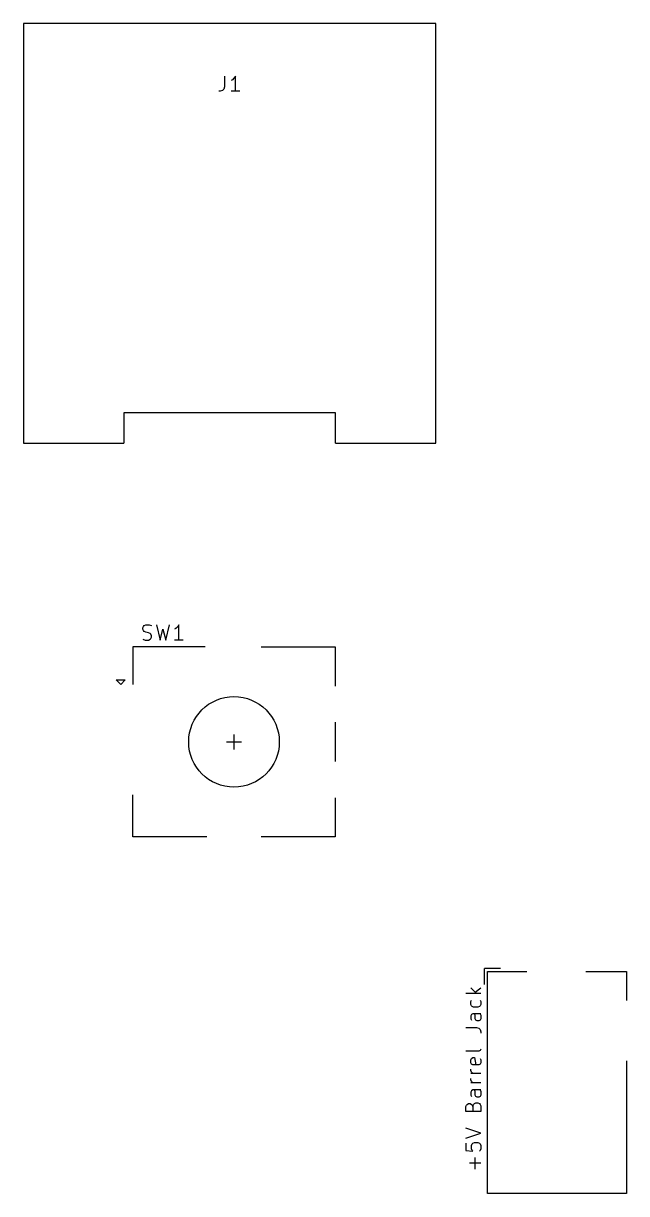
# Model space of a CAD drawing. Extents: x 87 to 194, y -144 to -65.
# Drawn here: x 154 to 194, y -143.8 to -66.3 of the extents above; entities that cross this region are included whole.
import ezdxf

# ---------------------------------------------------------------- set-up
doc = ezdxf.new("R2010")
doc.units = 0
doc.layers.add('BLACK', color=7, linetype='CONTINUOUS')

msp = doc.modelspace()

# ---------------------------------------------------------------- linework, layer by layer
at = {"layer": 'BLACK', "linetype": 'CONTINUOUS'}
for p, q in [((181.34, -66.32), (154.04, -66.32)), ((154.04, -66.32), (154.04, -94.12)), ((181.34, -94.12), (181.34, -66.32)), ((167.357, -70.5267), (167.309, -70.6695)), ((167.357, -69.8124), (167.357, -70.5267)), ((167.88, -70.0505), (167.785, -70.0981)), ((167.976, -69.9552), (167.88, -70.0505)), ((168.071, -69.8124), (167.976, -69.9552)), ((168.071, -70.8124), (168.071, -69.8124)), ((167.071, -70.8124), (166.976, -70.8124)), ((167.214, -70.7648), (167.071, -70.8124)), ((167.309, -70.6695), (167.214, -70.7648)), ((168.357, -70.8124), (167.785, -70.8124)), ((174.69, -92.12), (160.69, -92.12)), ((160.69, -92.12), (160.69, -94.12)), ((174.69, -94.12), (174.69, -92.12)), ((154.04, -94.12), (160.69, -94.12)), ((174.69, -94.12), (181.34, -94.12)), ((162.042, -106.21), (162.137, -106.162)), ((162.137, -106.162), (162.375, -106.162)), ((162.375, -106.162), (162.518, -106.21)), ((162.851, -106.162), (163.09, -107.162)), ((163.47, -107.162), (163.709, -106.162)), ((164.328, -106.162), (164.232, -106.305)), ((164.328, -107.162), (164.328, -106.162)), ((161.947, -106.353), (161.994, -106.258)), ((161.947, -106.448), (161.947, -106.353)), ((161.994, -106.543), (161.947, -106.448)), ((161.994, -106.258), (162.042, -106.21)), ((162.042, -106.591), (161.994, -106.543)), ((162.137, -106.639), (162.042, -106.591)), ((162.328, -106.686), (162.137, -106.639)), ((162.423, -106.734), (162.328, -106.686)), ((162.47, -106.781), (162.423, -106.734)), ((162.518, -106.877), (162.47, -106.781)), ((162.518, -106.972), (162.518, -106.877)), ((163.09, -107.162), (163.28, -106.448)), ((163.28, -106.448), (163.47, -107.162)), ((164.137, -106.4), (164.042, -106.448)), ((164.232, -106.305), (164.137, -106.4)), ((161.28, -107.61), (161.28, -110.11)), ((166.08, -107.61), (161.28, -107.61)), ((161.947, -107.115), (162.09, -107.162)), ((162.09, -107.162), (162.328, -107.162)), ((162.328, -107.162), (162.423, -107.115)), ((162.423, -107.115), (162.47, -107.067)), ((162.47, -107.067), (162.518, -106.972)), ((164.613, -107.162), (164.042, -107.162)), ((169.78, -107.61), (174.68, -107.61)), ((174.68, -107.61), (174.68, -110.21)), ((160.18, -109.81), (160.78, -109.81)), ((160.48, -110.11), (160.18, -109.81)), ((160.78, -109.81), (160.48, -110.11)), ((174.68, -112.61), (174.68, -115.21)), ((167.48, -113.91), (168.48, -113.91)), ((167.98, -113.41), (167.98, -114.41)), ((161.28, -120.21), (161.28, -117.41)), ((174.68, -117.61), (174.68, -120.21)), ((166.18, -120.21), (161.28, -120.21)), ((174.68, -120.21), (169.78, -120.21)), ((185.62, -128.93), (184.57, -128.93)), ((184.57, -129.98), (184.57, -128.93)), ((184.77, -143.83), (184.77, -129.13)), ((184.77, -129.13), (187.37, -129.13)), ((191.27, -129.13), (193.97, -129.13)), ((193.97, -129.13), (193.97, -131.03)), ((183.656, -130.206), (184.037, -130.587)), ((183.941, -130.492), (184.322, -130.206)), ((184.322, -130.587), (183.322, -130.587)), ((183.656, -131.111), (183.703, -131.016)), ((183.656, -131.301), (183.656, -131.111)), ((183.703, -131.397), (183.656, -131.301)), ((183.751, -131.444), (183.703, -131.397)), ((183.846, -131.492), (183.751, -131.444)), ((184.132, -131.492), (183.846, -131.492)), ((184.227, -131.444), (184.132, -131.492)), ((184.275, -131.397), (184.227, -131.444)), ((184.275, -131.016), (184.322, -131.111)), ((184.322, -131.301), (184.275, -131.397)), ((184.322, -131.111), (184.322, -131.301)), ((183.703, -131.968), (183.656, -132.063)), ((183.656, -132.063), (183.656, -132.254)), ((183.656, -132.254), (183.703, -132.349)), ((183.799, -131.92), (183.703, -131.968)), ((184.322, -131.92), (183.799, -131.92)), ((183.941, -132.016), (183.894, -131.92)), ((183.941, -132.254), (183.941, -132.016)), ((183.989, -132.349), (183.941, -132.254)), ((184.084, -132.397), (183.989, -132.349)), ((184.18, -132.397), (184.084, -132.397)), ((184.275, -132.349), (184.18, -132.397)), ((184.275, -131.92), (184.322, -132.016)), ((184.322, -132.254), (184.275, -132.349)), ((184.322, -132.016), (184.322, -132.254)), ((183.322, -132.825), (184.037, -132.825)), ((184.037, -132.825), (184.18, -132.873)), ((184.18, -132.873), (184.275, -132.968)), ((184.275, -132.968), (184.322, -133.111)), ((184.322, -133.111), (184.322, -133.206)), ((184.18, -134.397), (183.322, -134.397)), ((183.703, -134.873), (183.799, -134.825)), ((183.799, -134.825), (183.894, -134.825)), ((183.894, -134.825), (183.989, -135.301)), ((184.275, -134.349), (184.18, -134.397)), ((184.322, -134.254), (184.275, -134.349)), ((183.656, -134.968), (183.703, -134.873)), ((183.656, -135.159), (183.656, -134.968)), ((183.703, -135.254), (183.656, -135.159)), ((183.656, -135.682), (183.656, -135.587)), ((183.799, -135.301), (183.703, -135.254)), ((184.18, -135.301), (183.799, -135.301)), ((184.275, -135.254), (184.18, -135.301)), ((184.275, -134.873), (184.322, -134.968)), ((184.322, -135.159), (184.275, -135.254)), ((184.322, -134.968), (184.322, -135.159)), ((193.97, -135.03), (193.97, -143.83)), ((183.703, -135.778), (183.656, -135.682)), ((184.322, -135.873), (183.656, -135.873)), ((183.656, -136.301), (183.656, -136.206)), ((183.703, -136.397), (183.656, -136.301)), ((183.751, -135.825), (183.703, -135.778)), ((183.751, -136.444), (183.703, -136.397)), ((183.846, -135.873), (183.751, -135.825)), ((184.322, -136.492), (183.656, -136.492)), ((183.703, -137.016), (183.656, -137.111)), ((183.656, -137.111), (183.656, -137.301)), ((183.799, -136.968), (183.703, -137.016)), ((183.846, -136.492), (183.751, -136.444)), ((184.322, -136.968), (183.799, -136.968)), ((183.941, -137.063), (183.894, -136.968)), ((183.941, -137.301), (183.941, -137.063)), ((184.275, -136.968), (184.322, -137.063)), ((184.322, -137.063), (184.322, -137.301)), ((183.37, -137.968), (183.418, -137.92)), ((183.418, -137.92), (183.513, -137.873)), ((183.513, -137.873), (183.608, -137.873)), ((183.608, -137.873), (183.703, -137.92)), ((183.656, -137.301), (183.703, -137.397)), ((183.703, -137.92), (183.751, -137.968)), ((183.799, -138.063), (183.846, -137.92)), ((183.846, -137.92), (183.894, -137.873)), ((183.894, -137.873), (183.989, -137.825)), ((183.989, -137.397), (183.941, -137.301)), ((184.084, -137.444), (183.989, -137.397)), ((183.989, -137.825), (184.132, -137.825)), ((184.18, -137.444), (184.084, -137.444)), ((184.132, -137.825), (184.227, -137.873)), ((184.275, -137.397), (184.18, -137.444)), ((184.227, -137.873), (184.275, -137.92)), ((184.322, -137.301), (184.275, -137.397)), ((184.275, -137.92), (184.322, -138.016)), ((183.322, -138.063), (183.37, -137.968)), ((183.322, -138.397), (183.322, -138.063)), ((184.322, -138.397), (183.322, -138.397)), ((183.751, -137.968), (183.799, -138.063)), ((183.799, -138.063), (183.799, -138.397)), ((184.322, -138.016), (184.322, -138.397)), ((184.322, -139.825), (183.322, -139.492)), ((183.322, -140.159), (184.322, -139.825)), ((183.322, -140.492), (183.322, -140.968)), ((183.322, -140.968), (183.799, -141.016)), ((183.703, -140.635), (183.751, -140.54)), ((183.703, -140.873), (183.703, -140.635)), ((183.751, -140.968), (183.703, -140.873)), ((183.751, -140.54), (183.799, -140.492)), ((183.799, -141.016), (183.751, -140.968)), ((183.799, -140.492), (183.894, -140.444)), ((183.894, -140.444), (184.132, -140.444)), ((184.132, -140.444), (184.227, -140.492)), ((184.227, -140.492), (184.275, -140.54)), ((184.275, -140.968), (184.227, -141.016)), ((184.275, -140.54), (184.322, -140.635)), ((184.322, -140.873), (184.275, -140.968)), ((184.322, -140.635), (184.322, -140.873)), ((184.322, -141.825), (183.56, -141.825)), ((183.941, -142.206), (183.941, -141.444)), ((193.97, -143.83), (184.77, -143.83))]:
    msp.add_line(p, q, dxfattribs=at)
at = {"layer": 'BLACK'}
msp.add_circle((167.98, -113.91), 3, dxfattribs=at)

doc.saveas('drawing.dxf')
